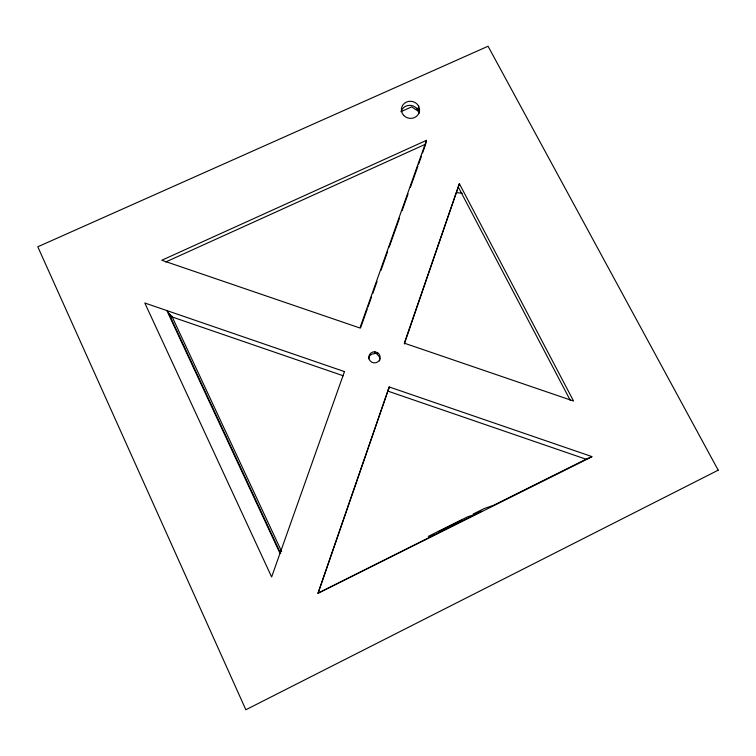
<?xml version="1.0" encoding="UTF-8"?>
<svg xmlns="http://www.w3.org/2000/svg" width="756" height="756" viewBox="0 0 756 756"><rect width="100%" height="100%" fill="white"/><g stroke="black" fill="none" stroke-linecap="round" stroke-linejoin="round"><path stroke-width="1.13" d="M374.881 351.795A5.661 5.557 9 0 0 369.051 358.845A5.661 5.557 9 0 0 377.83 361.85A5.661 5.557 9 0 0 377.65 352.74L374.881 351.795L374.579 353.714A5.613 5.509 9 0 0 368.597 358.798M418.635 106.161L417.955 110.196A9.034 8.477 8.8 0 0 409.261 105.358A9.034 8.477 8.8 0 0 401.323 110.962M377.65 352.74L377.329 354.659A5.613 5.509 9 0 1 379.503 361.028M425.968 142.856L425.722 144.103L165.611 262.03M426.138 142.024L426.478 140.351L161.784 260.253L359.932 328L426.478 140.351M389.198 386.949L317.983 593.252L592.128 456.662L389.198 386.949L388.055 391.173L585.919 459.166L591.192 457.04M404.347 343.98L459.374 183.708L573.568 401.049L404.318 343.177L459.374 183.708M318.219 592.902L388.764 388.556M360.555 327.924L367.227 309.1M368.011 306.889L371.546 296.919M372.727 293.593L377.046 281.412M380.967 270.346L387.639 251.521M389.217 247.089L399.423 218.295M402.173 210.546L408.06 193.933M410.413 187.29L417.87 166.254M418.654 164.033L421.404 156.284M422.585 152.967L425.335 145.209M317.983 593.252L481.818 511.179L473.152 514.061L484.284 508.523L493.687 505.263L587.44 458.552M400.897 111.708L411.67 106.889L419.202 111.822M475.874 514.137L467.567 516.839L428.321 536.391L434.048 534.974M456.596 192.6L462.294 193.309M374.683 353.08L377.433 354.025M168.503 312.889L280.618 553.42L280.003 553.383L166.859 310.574L171.177 316.641L343.318 375.798M419.259 110.905L418.181 108.855A9.063 8.496 8.8 0 1 419.117 113.192M416.906 108.193L419.051 112.275M458.316 187.091L570.308 400.415M171.716 315.876L281.686 551.663M170.232 314.609L171.177 316.641M344.471 371.593L271.631 576.979L144.802 303.005L344.471 371.593M461.358 520.336L438.433 531.733L461.358 520.336M718.2 470.175L245.851 709.761L37.8 246.787L488.055 46.239L718.2 470.175M403.666 115.375A9.119 8.543 8.8 0 0 419.117 112.701A9.119 8.543 8.8 0 0 408.665 101.408A9.119 8.543 8.8 0 0 403.666 115.375"/></g></svg>
